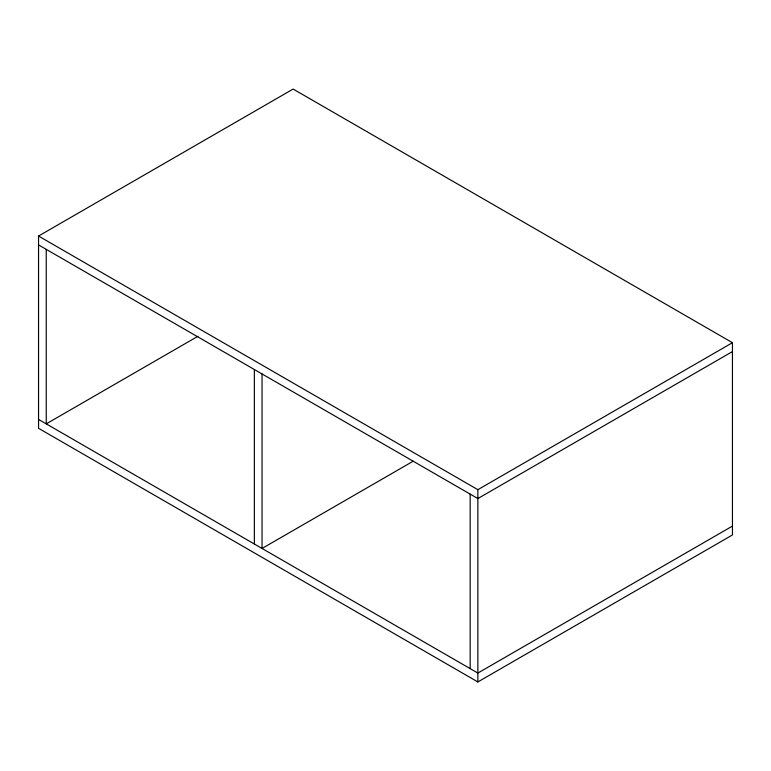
<?xml version="1.0" encoding="UTF-8"?>
<svg xmlns="http://www.w3.org/2000/svg" width="771" height="771" viewBox="0 0 771 771"><rect width="100%" height="100%" fill="white"/><g stroke="black" fill="none" stroke-linecap="round" stroke-linejoin="round"><path stroke-width="1.16" d="M38.55 236.042L293.134 89.06L732.45 342.7L732.45 534.958L477.866 681.94L38.55 428.3L38.55 236.042L477.866 489.681L732.45 342.7M197.945 336.272L46.241 423.867L46.241 249.361M413.208 461.193L262.053 548.46L262.053 373.954M732.45 351.576L477.866 498.558L38.55 244.918M732.45 526.082L477.866 673.064L38.55 419.424M477.866 489.681L477.866 681.94M470.175 494.115L470.175 668.621M254.363 369.521L254.363 544.027"/></g></svg>
